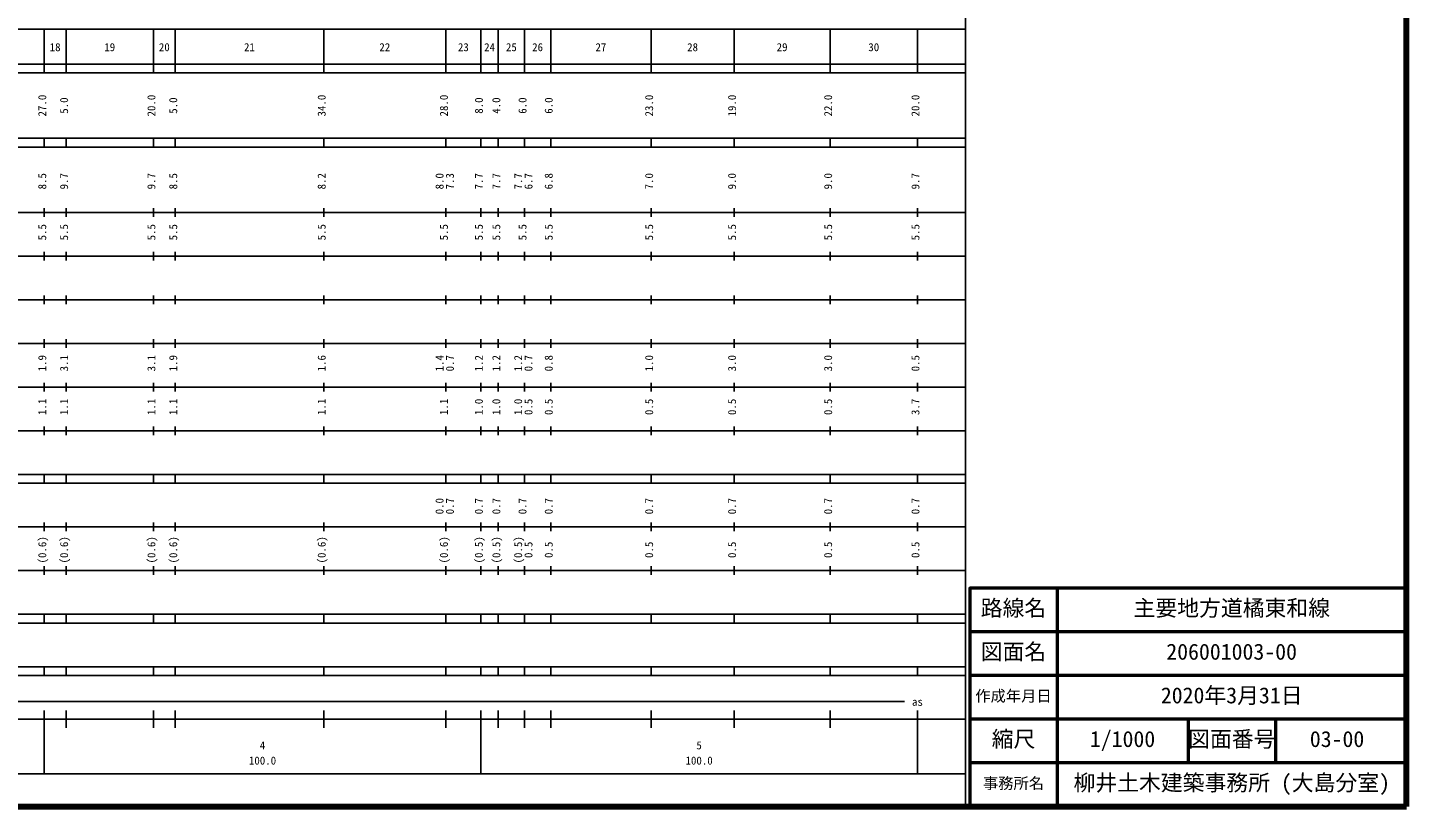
# Model space of a CAD drawing. Units: millimetres on the paper, enlarged 1000 times. Extents: x 40000 to 680000, y 20000 to 380000.
# Drawn here: x 364179 to 680000, y 20000 to 198357 of the extents above; entities that cross this region are included whole.
import ezdxf
from ezdxf.enums import TextEntityAlignment as Align

# ---------------------------------------------------------------- set-up
doc = ezdxf.new("R2010")
doc.units = ezdxf.units.MM
doc.header["$LTSCALE"] = 1000
for name, color, linetype, lineweight in [('M-TTL', 2, 'Continuous', 140), ('M-TTL-BAND', 7, 'Continuous', 25), ('M-TTL-FRAM', 2, 'Continuous', 50), ('M-TTL-LINE', 7, 'Continuous', 50)]:
    doc.layers.add(name, color=color, linetype=linetype, lineweight=lineweight)
doc.layers.add('M-TTL-TXT', color=7, linetype='Continuous')
doc.styles.add('ＭＳ ゴシック', font='')
doc.styles.get('ＭＳ ゴシック').set_extended_font_data('MS Gothic')

msp = doc.modelspace()

# ---------------------------------------------------------------- linework, layer by layer
at = {"layer": 'M-TTL'}
for p, q in [((680000, 20000), (680000, 380000)), ((40000, 20000), (680000, 20000))]:
    msp.add_line(p, q, dxfattribs=at)
at = {"layer": 'M-TTL-BAND'}
for p, q in [((579000, 20000), (579000, 370000)), ((68000, 198000), (579000, 198000)), ((368000, 188000), (368000, 198000)), ((373000, 188000), (373000, 198000)), ((393000, 188000), (393000, 198000)), ((398000, 188000), (398000, 198000)), ((432000, 188000), (432000, 198000)), ((460000, 188000), (460000, 198000)), ((468000, 188000), (468000, 198000)), ((472000, 188000), (472000, 198000)), ((478000, 188000), (478000, 198000)), ((484000, 188000), (484000, 198000)), ((507000, 188000), (507000, 198000)), ((526000, 188000), (526000, 198000)), ((548000, 188000), (548000, 198000)), ((568000, 188000), (568000, 198000)), ((40000, 190000), (579000, 190000)), ((40000, 188000), (579000, 188000)), ((40000, 173000), (579000, 173000)), ((40000, 171000), (579000, 171000)), ((368000, 171000), (368000, 173000)), ((373000, 171000), (373000, 173000)), ((393000, 171000), (393000, 173000)), ((398000, 171000), (398000, 173000)), ((432000, 171000), (432000, 173000)), ((460000, 171000), (460000, 173000)), ((468000, 171000), (468000, 173000)), ((472000, 171000), (472000, 173000)), ((478000, 171000), (478000, 173000)), ((484000, 171000), (484000, 173000)), ((507000, 171000), (507000, 173000)), ((526000, 171000), (526000, 173000)), ((548000, 171000), (548000, 173000)), ((568000, 171000), (568000, 173000)), ((40000, 156000), (579000, 156000)), ((368000, 155000), (368000, 157000)), ((373000, 155000), (373000, 157000)), ((393000, 155000), (393000, 157000)), ((398000, 155000), (398000, 157000)), ((432000, 155000), (432000, 157000)), ((460000, 155000), (460000, 157000)), ((468000, 155000), (468000, 157000)), ((472000, 155000), (472000, 157000)), ((478000, 155000), (478000, 157000)), ((484000, 155000), (484000, 157000)), ((507000, 155000), (507000, 157000)), ((526000, 155000), (526000, 157000)), ((548000, 155000), (548000, 157000)), ((568000, 155000), (568000, 157000)), ((46000, 146000), (579000, 146000)), ((368000, 145000), (368000, 147000)), ((373000, 145000), (373000, 147000)), ((393000, 145000), (393000, 147000)), ((398000, 145000), (398000, 147000)), ((432000, 145000), (432000, 147000)), ((460000, 145000), (460000, 147000)), ((468000, 145000), (468000, 147000)), ((472000, 145000), (472000, 147000)), ((478000, 145000), (478000, 147000)), ((484000, 145000), (484000, 147000)), ((507000, 145000), (507000, 147000)), ((526000, 145000), (526000, 147000)), ((548000, 145000), (548000, 147000)), ((568000, 145000), (568000, 147000)), ((52000, 136000), (579000, 136000)), ((368000, 135000), (368000, 137000)), ((373000, 135000), (373000, 137000)), ((393000, 135000), (393000, 137000)), ((398000, 135000), (398000, 137000)), ((432000, 135000), (432000, 137000)), ((460000, 135000), (460000, 137000)), ((468000, 135000), (468000, 137000)), ((472000, 135000), (472000, 137000)), ((478000, 135000), (478000, 137000)), ((484000, 135000), (484000, 137000)), ((507000, 135000), (507000, 137000)), ((526000, 135000), (526000, 137000)), ((548000, 135000), (548000, 137000)), ((568000, 135000), (568000, 137000)), ((368000, 125000), (368000, 127000)), ((373000, 125000), (373000, 127000)), ((393000, 125000), (393000, 127000)), ((398000, 125000), (398000, 127000)), ((432000, 125000), (432000, 127000)), ((460000, 125000), (460000, 127000)), ((468000, 125000), (468000, 127000)), ((472000, 125000), (472000, 127000)), ((478000, 125000), (478000, 127000)), ((484000, 125000), (484000, 127000)), ((507000, 125000), (507000, 127000)), ((526000, 125000), (526000, 127000)), ((548000, 125000), (548000, 127000)), ((568000, 125000), (568000, 127000)), ((46000, 126000), (579000, 126000)), ((368000, 115000), (368000, 117000)), ((373000, 115000), (373000, 117000)), ((393000, 115000), (393000, 117000)), ((398000, 115000), (398000, 117000)), ((432000, 115000), (432000, 117000)), ((460000, 115000), (460000, 117000)), ((468000, 115000), (468000, 117000)), ((472000, 115000), (472000, 117000)), ((478000, 115000), (478000, 117000)), ((484000, 115000), (484000, 117000)), ((507000, 115000), (507000, 117000)), ((526000, 115000), (526000, 117000)), ((548000, 115000), (548000, 117000)), ((568000, 115000), (568000, 117000)), ((52000, 116000), (579000, 116000)), ((46000, 106000), (579000, 106000)), ((368000, 105000), (368000, 107000)), ((373000, 105000), (373000, 107000)), ((393000, 105000), (393000, 107000)), ((398000, 105000), (398000, 107000)), ((432000, 105000), (432000, 107000)), ((460000, 105000), (460000, 107000)), ((468000, 105000), (468000, 107000)), ((472000, 105000), (472000, 107000)), ((478000, 105000), (478000, 107000)), ((484000, 105000), (484000, 107000)), ((507000, 105000), (507000, 107000)), ((526000, 105000), (526000, 107000)), ((548000, 105000), (548000, 107000)), ((568000, 105000), (568000, 107000)), ((40000, 96000), (579000, 96000)), ((368000, 94000), (368000, 96000)), ((373000, 94000), (373000, 96000)), ((393000, 94000), (393000, 96000)), ((398000, 94000), (398000, 96000)), ((432000, 94000), (432000, 96000)), ((460000, 94000), (460000, 96000)), ((468000, 94000), (468000, 96000)), ((472000, 94000), (472000, 96000)), ((478000, 94000), (478000, 96000)), ((484000, 94000), (484000, 96000)), ((507000, 94000), (507000, 96000)), ((526000, 94000), (526000, 96000)), ((548000, 94000), (548000, 96000)), ((568000, 94000), (568000, 96000)), ((40000, 94000), (579000, 94000)), ((49000, 84000), (579000, 84000)), ((368000, 83000), (368000, 85000)), ((373000, 83000), (373000, 85000)), ((393000, 83000), (393000, 85000)), ((398000, 83000), (398000, 85000)), ((432000, 83000), (432000, 85000)), ((460000, 83000), (460000, 85000)), ((468000, 83000), (468000, 85000)), ((472000, 83000), (472000, 85000)), ((478000, 83000), (478000, 85000)), ((484000, 83000), (484000, 85000)), ((507000, 83000), (507000, 85000)), ((526000, 83000), (526000, 85000)), ((548000, 83000), (548000, 85000)), ((568000, 83000), (568000, 85000)), ((40000, 74000), (579000, 74000)), ((368000, 73000), (368000, 75000)), ((373000, 73000), (373000, 75000)), ((393000, 73000), (393000, 75000)), ((398000, 73000), (398000, 75000)), ((432000, 73000), (432000, 75000)), ((460000, 73000), (460000, 75000)), ((468000, 73000), (468000, 75000)), ((472000, 73000), (472000, 75000)), ((478000, 73000), (478000, 75000)), ((484000, 73000), (484000, 75000)), ((507000, 73000), (507000, 75000)), ((526000, 73000), (526000, 75000)), ((548000, 73000), (548000, 75000)), ((568000, 73000), (568000, 75000)), ((40000, 64000), (579000, 64000)), ((368000, 62000), (368000, 64000)), ((373000, 62000), (373000, 64000)), ((393000, 62000), (393000, 64000)), ((398000, 62000), (398000, 64000)), ((432000, 62000), (432000, 64000)), ((460000, 62000), (460000, 64000)), ((468000, 62000), (468000, 64000)), ((472000, 62000), (472000, 64000)), ((478000, 62000), (478000, 64000)), ((484000, 62000), (484000, 64000)), ((507000, 62000), (507000, 64000)), ((526000, 62000), (526000, 64000)), ((548000, 62000), (548000, 64000)), ((568000, 62000), (568000, 64000)), ((40000, 62000), (579000, 62000)), ((40000, 52000), (579000, 52000)), ((368000, 50000), (368000, 52000)), ((373000, 50000), (373000, 52000)), ((393000, 50000), (393000, 52000)), ((398000, 50000), (398000, 52000)), ((432000, 50000), (432000, 52000)), ((460000, 50000), (460000, 52000)), ((468000, 50000), (468000, 52000)), ((472000, 50000), (472000, 52000)), ((478000, 50000), (478000, 52000)), ((484000, 50000), (484000, 52000)), ((507000, 50000), (507000, 52000)), ((526000, 50000), (526000, 52000)), ((548000, 50000), (548000, 52000)), ((568000, 50000), (568000, 52000)), ((40000, 50000), (579000, 50000)), ((71000, 44000), (565000, 44000)), ((368000, 27500), (368000, 42000)), ((373000, 38000), (373000, 42000)), ((393000, 38000), (393000, 42000)), ((398000, 38000), (398000, 42000)), ((432000, 38000), (432000, 42000)), ((460000, 38000), (460000, 42000)), ((468000, 27500), (468000, 42000)), ((472000, 38000), (472000, 42000)), ((478000, 38000), (478000, 42000)), ((484000, 38000), (484000, 42000)), ((507000, 38000), (507000, 42000)), ((526000, 38000), (526000, 42000)), ((548000, 38000), (548000, 42000)), ((568000, 27500), (568000, 42000)), ((40000, 40000), (579000, 40000)), ((68000, 27500), (579000, 27500))]:
    msp.add_line(p, q, dxfattribs=at)
at = {"layer": 'M-TTL-FRAM'}
msp.add_lwpolyline([(680000, 70000), (580000, 70000), (580000, 20000)], dxfattribs=at)
at = {"layer": 'M-TTL-LINE'}
for p, q in [((600000, 70000), (600000, 20000)), ((680000, 60000), (580000, 60000)), ((680000, 50000), (580000, 50000)), ((680000, 40000), (580000, 40000)), ((630000, 40000), (630000, 30000)), ((650000, 40000), (650000, 30000)), ((680000, 30000), (580000, 30000))]:
    msp.add_line(p, q, dxfattribs=at)

# ---------------------------------------------------------------- texts
at = {"layer": 'M-TTL-BAND', "style": 'ＭＳ ゴシック'}
for s, p in [('18', (369250, 192405)), ('19', (381750, 192405)), ('20', (394250, 192405)), ('21', (413750, 192405)), ('22', (444750, 192405)), ('23', (462750, 192405)), ('24', (468750, 192405)), ('25', (473750, 192405)), ('26', (479750, 192405)), ('27', (494250, 192405)), ('28', (515250, 192405)), ('29', (535750, 192405)), ('30', (556750, 192405)), ('as', (566750, 42500)), ('4', (417375, 32523)), ('5', (517375, 32523)), ('100.0', (414875, 29033)), ('100.0', (514875, 29033))]:
    msp.add_text(s, height=1833, dxfattribs=at).set_placement(p, align=Align.BOTTOM_LEFT)
for s, p in [('27.0', (369000, 178000)), ('5.0', (374000, 178625)), ('20.0', (394000, 178000)), ('5.0', (399000, 178625)), ('34.0', (433000, 178000)), ('28.0', (461000, 178000)), ('8.0', (469000, 178625)), ('4.0', (473000, 178625)), ('6.0', (479000, 178625)), ('6.0', (485000, 178625)), ('23.0', (508000, 178000)), ('19.0', (527000, 178000)), ('22.0', (549000, 178000)), ('20.0', (569000, 178000)), ('8.5', (369000, 161299)), ('9.7', (374000, 161299)), ('9.7', (394000, 161299)), ('8.5', (399000, 161299)), ('8.2', (433000, 161299)), ('8.0', (460000, 161299)), ('7.3', (462370, 161299)), ('7.7', (469000, 161299)), ('7.7', (473000, 161299)), ('7.7', (478000, 161299)), ('6.7', (480370, 161299)), ('6.8', (485000, 161299)), ('7.0', (508000, 161299)), ('9.0', (527000, 161299)), ('9.0', (549000, 161299)), ('9.7', (569000, 161299)), ('5.5', (369000, 149625)), ('5.5', (374000, 149625)), ('5.5', (394000, 149625)), ('5.5', (399000, 149625)), ('5.5', (433000, 149625)), ('5.5', (461000, 149625)), ('5.5', (469000, 149625)), ('5.5', (473000, 149625)), ('5.5', (479000, 149625)), ('5.5', (485000, 149625)), ('5.5', (508000, 149625)), ('5.5', (527000, 149625)), ('5.5', (549000, 149625)), ('5.5', (569000, 149625)), ('1.9', (369000, 119625)), ('3.1', (374000, 119625)), ('3.1', (394000, 119625)), ('1.9', (399000, 119625)), ('1.6', (433000, 119625)), ('1.4', (460000, 119625)), ('0.7', (462370, 119625)), ('1.2', (469000, 119625)), ('1.2', (473000, 119625)), ('1.2', (478000, 119625)), ('0.7', (480370, 119625)), ('0.8', (485000, 119625)), ('1.0', (508000, 119625)), ('3.0', (527000, 119625)), ('3.0', (549000, 119625)), ('0.5', (569000, 119625)), ('1.1', (369000, 109625)), ('1.1', (374000, 109625)), ('1.1', (394000, 109625)), ('1.1', (399000, 109625)), ('1.1', (433000, 109625)), ('1.1', (461000, 109625)), ('1.0', (469000, 109625)), ('1.0', (473000, 109625)), ('1.0', (478000, 109625)), ('0.5', (480370, 109625)), ('0.5', (485000, 109625)), ('0.5', (508000, 109625)), ('0.5', (527000, 109625)), ('0.5', (549000, 109625)), ('3.7', (569000, 109625)), ('0.0', (460000, 86889)), ('0.7', (462370, 86889)), ('0.7', (469000, 86889)), ('0.7', (473000, 86889)), ('0.7', (479000, 86889)), ('0.7', (485000, 86889)), ('0.7', (508000, 86889)), ('0.7', (527000, 86889)), ('0.7', (549000, 86889)), ('0.7', (569000, 86889)), ('(0.6)', (369000, 75639)), ('(0.6)', (374000, 75639)), ('(0.6)', (394000, 75639)), ('(0.6)', (399000, 75639)), ('(0.6)', (433000, 75639)), ('(0.6)', (461000, 75639)), ('(0.5)', (469000, 75639)), ('(0.5)', (473000, 75639)), ('(0.5)', (478000, 75639)), ('0.5', (480370, 76889)), ('0.5', (485000, 76889)), ('0.5', (508000, 76889)), ('0.5', (527000, 76889)), ('0.5', (549000, 76889)), ('0.5', (569000, 76889))]:
    msp.add_text(s, height=1833, rotation=90, dxfattribs=at).set_placement(p, align=Align.BOTTOM_LEFT)
at = {"layer": 'M-TTL-TXT', "style": 'ＭＳ ゴシック'}
for s, height, p in [('路線名', 3666, (582500, 62500)), ('主要地方道橘東和線', 3666, (617500, 62500)), ('図面名', 3666, (582500, 52500)), ('206001003-00', 3666, (625000, 52500)), ('2020年3月31日', 3666, (623750, 42500)), ('作成年月日', 2566, (581250, 43250)), ('縮尺', 3666, (585000, 32500)), ('1/1000', 3666, (607500, 32500)), ('図面番号', 3666, (630000, 32500)), ('03-00', 3666, (657875, 32500)), ('事務所名', 2566, (583000, 23250)), ('柳井土木建築事務所 (大島分室)', 3666, (603750, 22500))]:
    msp.add_text(s, height=height, dxfattribs=at).set_placement(p, align=Align.BOTTOM_LEFT)

doc.saveas('drawing.dxf')
